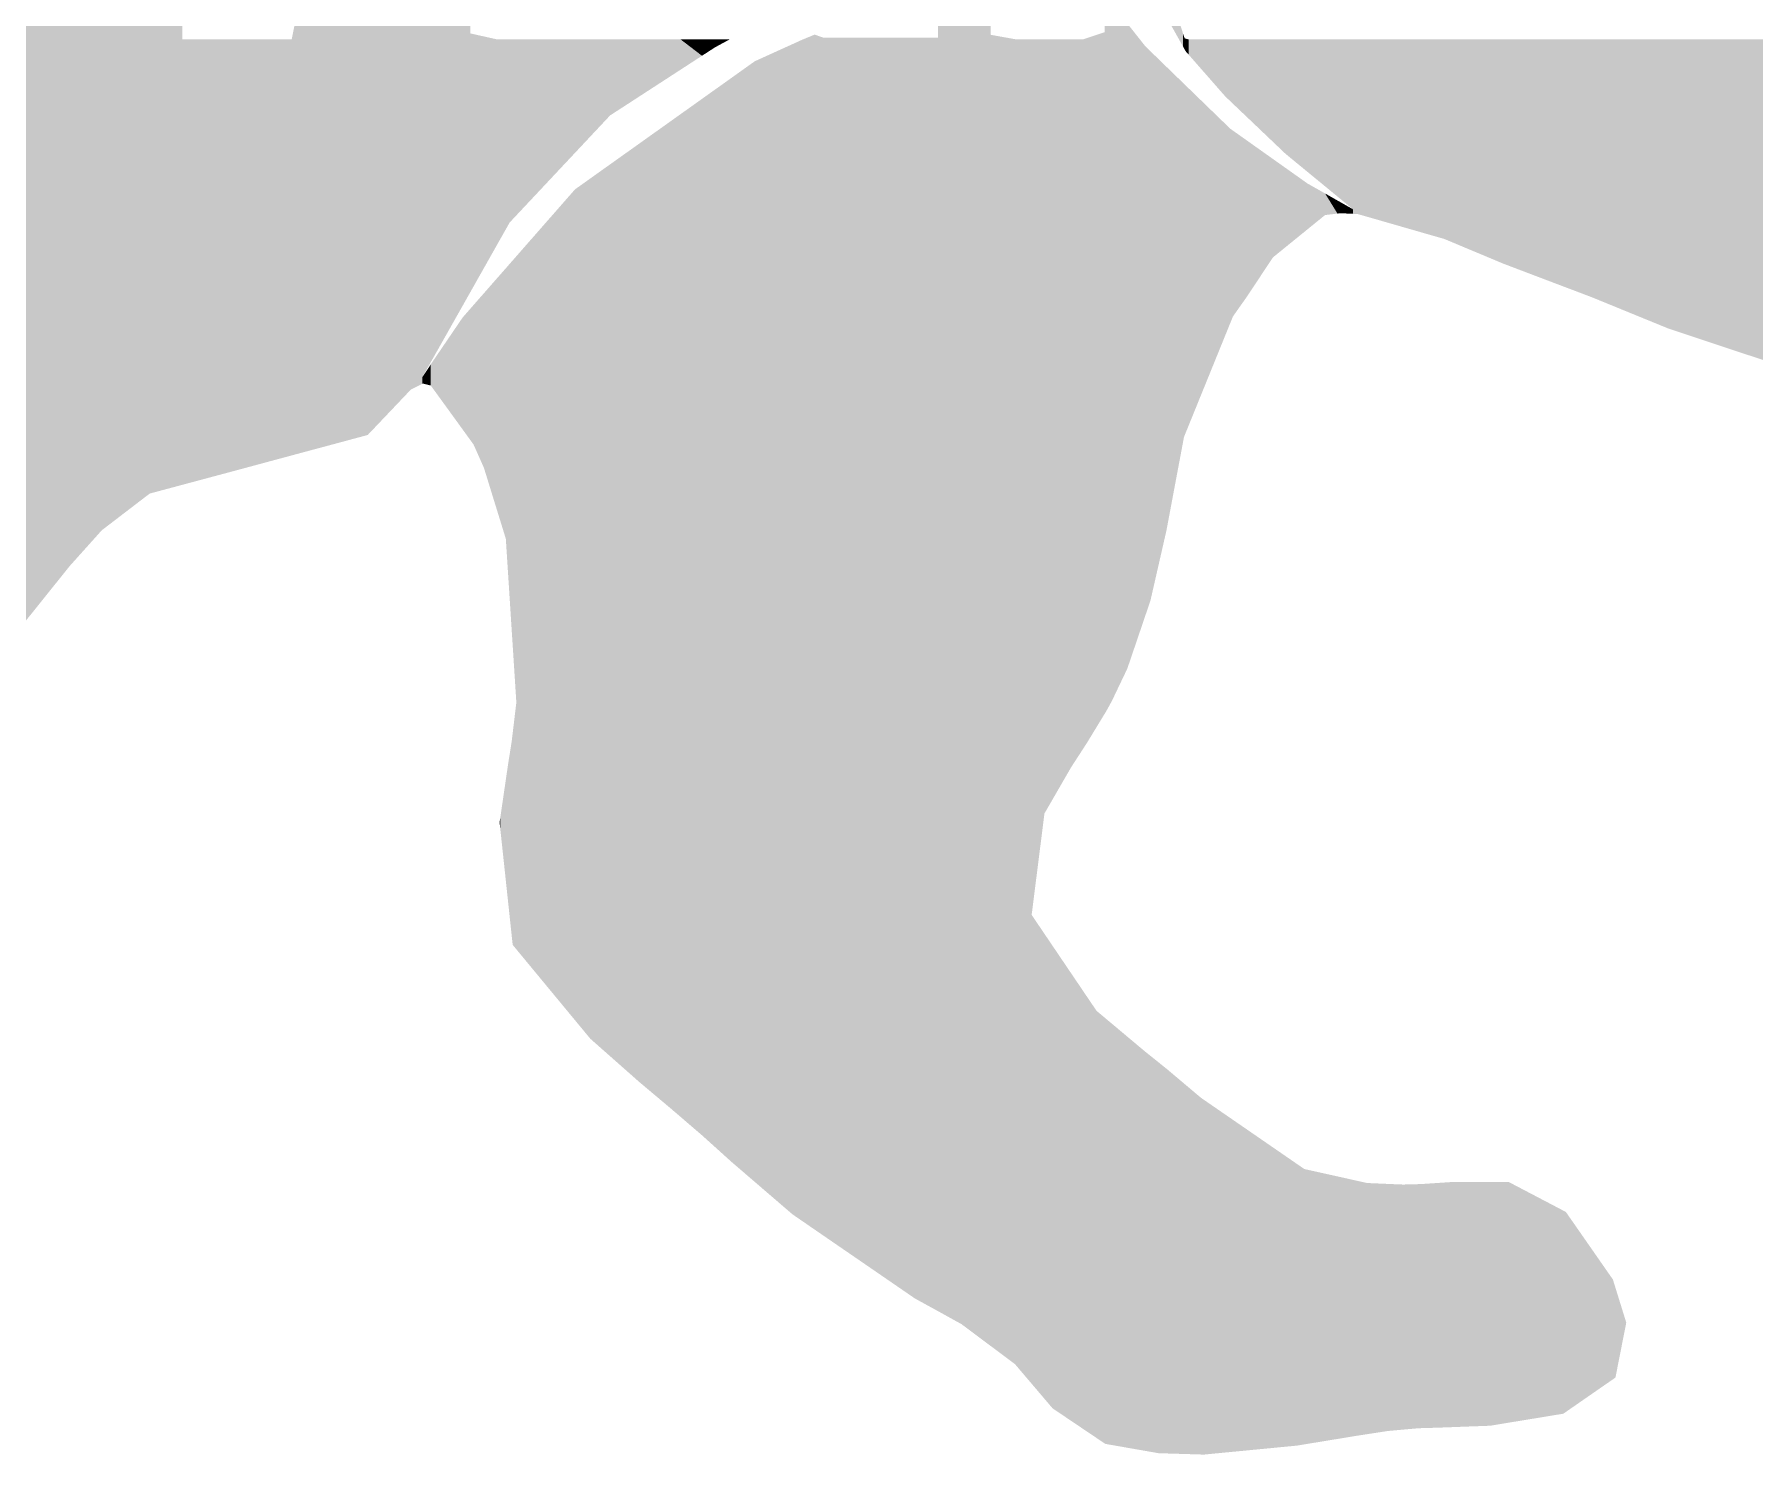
# Model space of a CAD drawing. Extents: x 158 to 430, y 344 to 468.
# Drawn here: x 226 to 293.8, y 346.1 to 402.1 of the extents above; entities that cross this region are included whole.
import ezdxf

# ---------------------------------------------------------------- set-up
doc = ezdxf.new("R2010")
doc.units = 0
doc.layers.add('LAYER_1', color=7, linetype='CONTINUOUS')

# ---------------------------------------------------------------- blocks, each defined once
blk = doc.blocks.new('*U2')
at = {"layer": 'LAYER_1', "color": 7}
for points in [[(231.84, 384.333), (230.552, 442.135), (231.84, 442.493)], [(228.66, 382.539), (227.393, 441.257), (228.66, 441.609)], [(230.552, 383.988), (228.66, 441.609), (230.552, 442.135)], [(228.66, 382.539), (228.66, 441.609), (230.552, 383.988)], [(230.552, 383.988), (230.552, 442.135), (231.84, 384.333)], [(227.393, 381.126), (224.21, 440.373), (227.393, 441.257)], [(227.393, 381.126), (227.393, 441.257), (228.66, 382.539)], [(224.21, 377.158), (224.21, 440.373), (227.393, 381.126)], [(243.19, 391.925), (243.071, 411.951), (243.19, 412.379)], [(236.337, 385.542), (236.32, 406.33), (236.337, 412.305)], [(236.337, 385.542), (236.337, 412.305), (237.182, 385.769)], [(237.182, 385.769), (236.337, 412.305), (237.182, 409.111)], [(242.992, 391.574), (242.888, 411.277), (242.992, 411.663)], [(243.071, 391.716), (242.992, 411.663), (243.071, 411.951)], [(242.992, 391.574), (242.992, 411.663), (243.071, 391.716)], [(243.071, 391.716), (243.071, 411.951), (243.19, 391.925)], [(242.888, 391.39), (242.566, 410.08), (242.888, 411.277)], [(242.888, 391.39), (242.888, 411.277), (242.992, 391.574)], [(242.566, 390.82), (241.868, 408.252), (242.566, 410.08)], [(242.566, 390.82), (242.566, 410.08), (242.888, 391.39)], [(237.182, 385.769), (237.182, 409.111), (237.448, 385.84)], [(237.448, 385.84), (237.182, 409.111), (237.448, 408.108)], [(237.448, 385.84), (237.448, 408.108), (237.582, 385.876)], [(237.582, 385.876), (237.448, 408.108), (237.582, 407.602)], [(237.582, 385.876), (237.582, 407.602), (238.736, 386.187)], [(238.736, 386.187), (237.582, 407.602), (238.736, 407.57)], [(241.633, 389.169), (241.608, 407.57), (241.633, 407.637)], [(241.696, 389.28), (241.633, 407.637), (241.696, 407.802)], [(241.633, 389.169), (241.633, 407.637), (241.696, 389.28)], [(241.868, 389.584), (241.696, 407.802), (241.868, 408.252)], [(241.696, 389.28), (241.696, 407.802), (241.868, 389.584)], [(241.868, 389.584), (241.868, 408.252), (242.566, 390.82)], [(238.736, 386.187), (238.736, 407.57), (239.146, 386.297)], [(239.146, 386.297), (238.736, 407.57), (239.146, 407.57)], [(239.146, 386.297), (239.146, 407.57), (239.745, 386.927)], [(239.745, 386.927), (239.146, 407.57), (239.745, 407.57)], [(239.745, 386.927), (239.745, 407.57), (240.847, 388.087)], [(240.847, 388.087), (239.745, 407.57), (240.847, 407.57)], [(240.847, 388.087), (240.847, 407.57), (241.296, 388.312)], [(241.296, 388.312), (240.847, 407.57), (241.296, 407.57)], [(241.296, 388.571), (241.296, 407.57), (241.32, 388.614)], [(241.32, 388.614), (241.296, 407.57), (241.32, 407.57)], [(241.32, 388.614), (241.32, 407.57), (241.608, 389.123)], [(241.608, 389.123), (241.32, 407.57), (241.608, 407.57)], [(241.608, 389.123), (241.608, 407.57), (241.633, 389.169)], [(236.32, 385.537), (236.32, 406.33), (236.337, 385.542)], [(263.598, 350.466), (262.584, 403.515), (263.598, 403.605)], [(263.598, 350.466), (263.598, 403.605), (263.71, 350.383)], [(263.71, 350.383), (263.598, 403.605), (263.71, 402.659)], [(268.295, 375.466), (268.27, 403.433), (268.295, 403.657)], [(268.295, 375.466), (268.295, 403.657), (268.484, 375.812)], [(268.484, 375.812), (268.295, 403.657), (268.484, 403.39)], [(270.651, 402.75), (270.651, 404.154), (271.031, 402.071)], [(271.031, 402.071), (270.651, 404.154), (271.031, 402.942)], [(261.82, 351.653), (261.63, 402.973), (261.82, 403.122)], [(261.63, 351.758), (261.63, 402.973), (261.82, 351.653)], [(262.287, 351.394), (261.82, 403.122), (262.287, 403.489)], [(261.82, 351.653), (261.82, 403.122), (262.287, 351.394)], [(262.555, 351.246), (262.287, 403.489), (262.555, 403.513)], [(262.287, 351.394), (262.287, 403.489), (262.555, 351.246)], [(262.584, 351.224), (262.555, 403.513), (262.584, 403.515)], [(262.555, 351.246), (262.555, 403.513), (262.584, 351.224)], [(262.584, 351.224), (262.584, 403.515), (263.598, 350.466)], [(268.214, 375.328), (268.201, 402.815), (268.214, 402.93)], [(268.224, 375.346), (268.214, 402.93), (268.224, 403.026)], [(268.214, 375.328), (268.214, 402.93), (268.224, 375.346)], [(268.24, 375.371), (268.224, 403.026), (268.24, 403.164)], [(268.224, 375.346), (268.224, 403.026), (268.24, 375.371)], [(268.27, 375.421), (268.24, 403.164), (268.27, 403.433)], [(268.24, 375.371), (268.24, 403.164), (268.27, 375.421)], [(268.27, 375.421), (268.27, 403.433), (268.295, 375.466)], [(268.484, 375.812), (268.484, 403.39), (268.588, 376.028)], [(268.588, 376.028), (268.484, 403.39), (268.588, 403.244)], [(268.588, 376.028), (268.588, 403.244), (269.014, 376.92)], [(269.014, 376.92), (268.588, 403.244), (269.014, 402.643)], [(271.031, 402.071), (271.031, 402.942), (271.082, 401.981)], [(271.082, 401.981), (271.031, 402.942), (271.082, 402.781)], [(236.3, 385.532), (236.147, 401.89), (236.3, 402.638)], [(236.32, 385.537), (236.3, 402.638), (236.32, 402.733)], [(236.3, 385.532), (236.3, 402.638), (236.32, 385.537)], [(268.2, 375.306), (267.881, 402.071), (268.2, 402.178)], [(268.201, 375.307), (268.2, 402.809), (268.201, 402.815)], [(268.2, 375.306), (268.2, 402.809), (268.201, 375.307)], [(268.201, 375.307), (268.201, 402.815), (268.214, 375.328)], [(269.014, 376.92), (269.014, 402.643), (269.095, 377.091)], [(269.095, 377.091), (269.014, 402.643), (269.095, 402.528)], [(269.095, 377.091), (269.095, 402.528), (269.175, 377.327)], [(269.175, 377.327), (269.095, 402.528), (269.175, 402.415)], [(269.175, 377.327), (269.175, 402.415), (269.806, 379.181)], [(269.806, 379.181), (269.175, 402.415), (269.806, 401.618)], [(271.082, 401.981), (271.082, 402.781), (271.083, 401.979)], [(271.083, 401.979), (271.082, 402.781), (271.083, 402.778)], [(271.083, 401.979), (271.083, 402.778), (271.295, 401.6)], [(271.295, 401.6), (271.083, 402.778), (271.295, 402.109)], [(231.84, 384.333), (231.84, 401.892), (231.862, 384.339)], [(231.862, 384.339), (231.84, 401.892), (231.862, 401.892)], [(231.862, 384.339), (231.862, 401.892), (232.189, 384.427)], [(232.189, 384.427), (231.862, 401.892), (232.189, 401.891)], [(232.189, 384.427), (232.189, 401.891), (232.225, 384.436)], [(232.225, 384.436), (232.189, 401.891), (232.225, 401.891)], [(232.225, 384.436), (232.225, 401.891), (232.593, 384.535)], [(232.593, 384.535), (232.225, 401.891), (232.593, 401.89)], [(232.593, 384.535), (232.593, 401.89), (233.635, 384.814)], [(233.635, 384.814), (232.593, 401.89), (233.635, 401.89)], [(233.635, 384.814), (233.635, 401.89), (235.113, 385.212)], [(235.113, 385.212), (233.635, 401.89), (235.113, 401.89)], [(235.113, 385.212), (235.113, 401.89), (235.248, 385.249)], [(235.248, 385.249), (235.113, 401.89), (235.248, 401.89)], [(235.248, 385.249), (235.248, 401.89), (236.147, 385.49)], [(236.147, 385.49), (235.248, 401.89), (236.147, 401.89)], [(236.147, 385.49), (236.147, 401.89), (236.3, 385.532)], [(243.19, 391.925), (243.19, 402.128), (243.316, 392.148)], [(243.316, 392.148), (243.19, 402.128), (243.316, 402.1)], [(243.316, 392.148), (243.316, 402.1), (243.376, 392.254)], [(243.376, 392.254), (243.316, 402.1), (243.376, 402.086)], [(243.376, 392.254), (243.376, 402.086), (243.395, 392.289)], [(243.395, 392.289), (243.376, 402.086), (243.395, 402.082)], [(243.395, 392.289), (243.395, 402.082), (243.532, 392.532)], [(243.532, 392.532), (243.395, 402.082), (243.532, 402.051)], [(243.532, 392.532), (243.532, 402.051), (243.728, 392.878)], [(243.728, 392.878), (243.532, 402.051), (243.728, 402.008)], [(243.728, 392.878), (243.728, 402.008), (244.253, 393.808)], [(244.253, 393.808), (243.728, 402.008), (244.253, 401.89)], [(244.253, 393.808), (244.253, 401.89), (244.345, 393.971)], [(244.345, 393.971), (244.253, 401.89), (244.345, 401.89)], [(244.345, 393.971), (244.345, 401.89), (244.368, 394.011)], [(244.368, 394.011), (244.345, 401.89), (244.368, 401.89)], [(244.368, 394.011), (244.368, 401.89), (244.591, 394.406)], [(244.591, 394.406), (244.368, 401.89), (244.591, 401.89)], [(244.591, 394.406), (244.591, 401.89), (244.684, 394.57)], [(244.684, 394.57), (244.591, 401.89), (244.684, 401.89)], [(244.684, 394.57), (244.684, 401.89), (244.741, 394.672)], [(244.741, 394.672), (244.684, 401.89), (244.741, 401.89)], [(244.741, 394.672), (244.741, 401.89), (244.82, 394.756)], [(244.82, 394.756), (244.741, 401.89), (244.82, 401.89)], [(244.82, 394.756), (244.82, 401.89), (244.862, 394.8)], [(244.862, 394.8), (244.82, 401.89), (244.862, 401.89)], [(244.862, 394.8), (244.862, 401.89), (244.93, 394.873)], [(244.93, 394.873), (244.862, 401.89), (244.93, 401.89)], [(244.93, 394.873), (244.93, 401.89), (245.006, 394.954)], [(245.006, 394.954), (244.93, 401.89), (245.006, 401.89)], [(245.006, 394.954), (245.006, 401.89), (247.04, 397.122)], [(247.04, 397.122), (245.006, 401.89), (247.04, 401.89)], [(247.04, 397.122), (247.04, 401.89), (247.318, 397.418)], [(247.318, 397.418), (247.04, 401.89), (247.318, 401.89)], [(247.318, 397.418), (247.318, 401.89), (247.68, 397.804)], [(247.68, 397.804), (247.318, 401.89), (247.68, 401.89)], [(247.68, 397.804), (247.68, 401.89), (247.773, 397.903)], [(247.773, 397.903), (247.68, 401.89), (247.773, 401.89)], [(247.773, 397.903), (247.773, 401.89), (247.92, 398.06)], [(247.92, 398.06), (247.773, 401.89), (247.92, 401.89)], [(247.92, 398.06), (247.92, 401.89), (247.939, 398.081)], [(247.939, 398.081), (247.92, 401.89), (247.939, 401.89)], [(247.939, 398.081), (247.939, 401.89), (248.703, 398.895)], [(248.703, 398.895), (247.939, 401.89), (248.703, 401.89)], [(248.703, 398.895), (248.703, 401.89), (249.441, 399.373)], [(249.441, 399.373), (248.703, 401.89), (249.441, 401.89)], [(249.441, 399.373), (249.441, 401.89), (249.82, 399.619)], [(249.82, 399.619), (249.441, 401.89), (249.82, 401.89)], [(249.82, 399.619), (249.82, 401.89), (249.851, 399.639)], [(249.851, 399.639), (249.82, 401.89), (249.851, 401.89)], [(249.851, 399.639), (249.851, 401.89), (250.03, 399.756)], [(250.03, 399.756), (249.851, 401.89), (250.03, 401.89)], [(250.03, 399.756), (250.03, 401.89), (250.903, 400.322)], [(250.903, 400.322), (250.03, 401.89), (250.903, 401.89)], [(250.903, 400.322), (250.903, 401.89), (251.111, 400.457)], [(251.111, 400.457), (250.903, 401.89), (251.111, 401.89)], [(251.111, 400.457), (251.111, 401.89), (251.223, 400.53)], [(251.223, 400.53), (251.111, 401.89), (251.223, 401.89)], [(251.223, 400.53), (251.223, 401.89), (251.239, 400.54)], [(251.239, 400.54), (251.223, 401.89), (251.239, 401.89)], [(251.239, 400.54), (251.239, 401.89), (251.383, 400.634)], [(251.383, 400.634), (251.239, 401.89), (251.383, 401.89)], [(251.383, 400.634), (251.383, 401.89), (251.484, 400.699)], [(251.484, 400.699), (251.383, 401.89), (251.484, 401.89)], [(251.484, 400.699), (251.484, 401.89), (252.326, 401.246)], [(252.326, 401.246), (251.484, 401.89), (252.326, 401.89)], [(252.326, 401.246), (252.326, 401.89), (252.503, 401.361)], [(252.503, 401.361), (252.326, 401.89), (252.503, 401.89)], [(252.503, 401.361), (252.503, 401.89), (252.601, 401.424)], [(252.601, 401.424), (252.503, 401.89), (252.601, 401.89)], [(252.601, 401.424), (252.601, 401.89), (252.838, 401.578)], [(252.838, 401.578), (252.601, 401.89), (252.838, 401.89)], [(252.838, 401.578), (252.838, 401.89), (253.413, 401.89)], [(255.89, 355.577), (254.614, 401.124), (255.89, 401.703)], [(256.303, 355.292), (255.89, 401.703), (256.303, 401.891)], [(255.89, 355.577), (255.89, 401.703), (256.303, 355.292)], [(256.34, 355.267), (256.303, 401.891), (256.34, 401.905)], [(256.303, 355.292), (256.303, 401.891), (256.34, 355.267)], [(256.43, 355.206), (256.34, 401.905), (256.43, 401.942)], [(256.34, 355.267), (256.34, 401.905), (256.43, 355.206)], [(256.453, 355.189), (256.43, 401.942), (256.453, 401.951)], [(256.43, 355.206), (256.43, 401.942), (256.453, 355.189)], [(256.766, 354.974), (256.453, 401.951), (256.766, 402.08)], [(256.453, 355.189), (256.453, 401.951), (256.766, 354.974)], [(256.766, 354.974), (256.766, 402.08), (257.11, 354.738)], [(257.11, 354.738), (256.766, 402.08), (257.11, 401.96)], [(257.11, 354.738), (257.11, 401.96), (257.732, 354.31)], [(257.732, 354.31), (257.11, 401.96), (257.732, 401.959)], [(257.732, 354.31), (257.732, 401.959), (258.158, 354.018)], [(258.158, 354.018), (257.732, 401.959), (258.158, 401.959)], [(258.158, 354.018), (258.158, 401.959), (260.48, 352.422)], [(260.48, 352.422), (258.158, 401.959), (260.48, 401.957)], [(260.48, 352.422), (260.48, 401.957), (260.714, 352.261)], [(260.714, 352.261), (260.48, 401.957), (260.714, 401.957)], [(260.714, 352.261), (260.714, 401.957), (260.844, 352.19)], [(260.844, 352.19), (260.714, 401.957), (260.844, 401.956)], [(260.844, 352.19), (260.844, 401.956), (261.173, 352.008)], [(261.173, 352.008), (260.844, 401.956), (261.173, 401.956)], [(261.173, 352.008), (261.173, 401.956), (261.399, 351.886)], [(261.399, 351.886), (261.173, 401.956), (261.399, 401.956)], [(261.399, 351.886), (261.399, 401.956), (261.514, 351.822)], [(261.514, 351.822), (261.399, 401.956), (261.514, 401.956)], [(261.514, 351.822), (261.514, 401.956), (261.628, 351.759)], [(261.628, 351.759), (261.514, 401.956), (261.628, 401.956)], [(261.628, 351.759), (261.628, 401.956), (261.63, 351.758)], [(261.63, 351.758), (261.628, 401.956), (261.63, 401.956)], [(263.71, 350.383), (263.71, 402.072), (263.927, 350.221)], [(263.927, 350.221), (263.71, 402.072), (263.927, 402.033)], [(263.927, 350.221), (263.927, 402.033), (263.983, 350.179)], [(263.983, 350.179), (263.927, 402.033), (263.983, 402.023)], [(263.983, 350.179), (263.983, 402.023), (264.299, 349.943)], [(264.299, 349.943), (263.983, 402.023), (264.299, 401.966)], [(264.299, 349.943), (264.299, 401.966), (264.665, 349.669)], [(264.665, 349.669), (264.299, 401.966), (264.665, 401.9)], [(264.665, 349.669), (264.665, 401.9), (264.683, 349.648)], [(264.683, 349.648), (264.665, 401.9), (264.683, 401.897)], [(264.683, 349.648), (264.683, 401.897), (264.721, 349.604)], [(264.721, 349.604), (264.683, 401.897), (264.721, 401.89)], [(264.721, 349.604), (264.721, 401.89), (264.857, 349.443)], [(264.857, 349.443), (264.721, 401.89), (264.857, 401.89)], [(264.857, 349.443), (264.857, 401.89), (265.322, 348.897)], [(265.322, 348.897), (264.857, 401.89), (265.322, 401.89)], [(265.322, 367.379), (265.322, 401.89), (265.827, 371.377)], [(265.827, 371.377), (265.322, 401.89), (265.827, 401.89)], [(265.827, 371.377), (265.827, 401.89), (266.146, 371.929)], [(266.146, 371.929), (265.827, 401.89), (266.146, 401.89)], [(266.146, 371.929), (266.146, 401.89), (266.876, 373.194)], [(266.876, 373.194), (266.146, 401.89), (266.876, 401.89)], [(266.876, 373.194), (266.876, 401.89), (267.338, 373.906)], [(267.338, 373.906), (266.876, 401.89), (267.338, 401.89)], [(267.496, 374.15), (267.338, 401.89), (267.496, 401.943)], [(267.338, 373.906), (267.338, 401.89), (267.496, 374.15)], [(267.881, 374.781), (267.496, 401.943), (267.881, 402.071)], [(267.496, 374.15), (267.496, 401.943), (267.881, 374.781)], [(267.881, 374.781), (267.881, 402.071), (268.2, 375.306)], [(269.806, 379.181), (269.806, 401.618), (269.807, 379.185)], [(269.807, 379.185), (269.806, 401.618), (269.807, 401.616)], [(269.807, 379.185), (269.807, 401.616), (270.005, 379.769)], [(270.005, 379.769), (269.807, 401.616), (270.005, 401.424)], [(271.295, 401.6), (271.295, 402.109), (271.328, 401.54)], [(271.328, 401.54), (271.295, 402.109), (271.328, 402.011)], [(271.328, 401.54), (271.328, 402.011), (271.355, 401.492)], [(271.355, 401.492), (271.328, 402.011), (271.355, 401.933)], [(271.355, 401.492), (271.355, 401.933), (271.392, 401.426)], [(271.392, 401.426), (271.355, 401.933), (271.392, 401.923)], [(271.392, 401.426), (271.392, 401.923), (271.447, 401.363)], [(271.447, 401.363), (271.392, 401.923), (271.447, 401.907)], [(271.447, 401.363), (271.447, 401.907), (271.507, 401.295)], [(271.507, 401.295), (271.447, 401.907), (271.507, 401.89)], [(271.507, 401.295), (271.507, 401.89), (271.512, 401.289)], [(271.512, 401.289), (271.507, 401.89), (271.512, 401.89)], [(271.512, 401.289), (271.512, 401.89), (271.996, 400.737)], [(271.996, 400.737), (271.512, 401.89), (271.996, 401.89)], [(271.996, 400.737), (271.996, 401.89), (272.111, 400.606)], [(272.111, 400.606), (271.996, 401.89), (272.111, 401.89)], [(272.111, 400.606), (272.111, 401.89), (272.118, 400.599)], [(272.118, 400.599), (272.111, 401.89), (272.118, 401.89)], [(272.118, 400.599), (272.118, 401.89), (272.351, 400.332)], [(272.351, 400.332), (272.118, 401.89), (272.351, 401.89)], [(272.351, 400.332), (272.351, 401.89), (272.424, 400.249)], [(272.424, 400.249), (272.351, 401.89), (272.424, 401.89)], [(272.424, 400.249), (272.424, 401.89), (272.911, 399.694)], [(272.911, 399.694), (272.424, 401.89), (272.911, 401.89)], [(272.911, 399.694), (272.911, 401.89), (272.953, 399.646)], [(272.953, 399.646), (272.911, 401.89), (272.953, 401.89)], [(272.953, 399.646), (272.953, 401.89), (273.149, 399.459)], [(273.149, 399.459), (272.953, 401.89), (273.149, 401.89)], [(273.149, 399.459), (273.149, 401.89), (273.257, 399.356)], [(273.257, 399.356), (273.149, 401.89), (273.257, 401.89)], [(273.257, 399.356), (273.257, 401.89), (273.663, 398.969)], [(273.663, 398.969), (273.257, 401.89), (273.663, 401.89)], [(273.663, 398.969), (273.663, 401.89), (273.672, 398.962)], [(273.672, 398.962), (273.663, 401.89), (273.672, 401.89)], [(273.672, 398.962), (273.672, 401.89), (273.835, 398.806)], [(273.835, 398.806), (273.672, 401.89), (273.835, 401.89)], [(273.835, 398.806), (273.835, 401.89), (274.834, 397.854)], [(274.834, 397.854), (273.835, 401.89), (274.834, 401.89)], [(274.834, 397.854), (274.834, 401.89), (275.04, 397.658)], [(275.04, 397.658), (274.834, 401.89), (275.04, 401.89)], [(275.04, 397.658), (275.04, 401.89), (275.149, 397.554)], [(275.149, 397.554), (275.04, 401.89), (275.149, 401.89)], [(275.149, 397.554), (275.149, 401.89), (275.202, 397.504)], [(275.202, 397.504), (275.149, 401.89), (275.202, 401.89)], [(275.202, 397.504), (275.202, 401.89), (275.329, 397.383)], [(275.329, 397.383), (275.202, 401.89), (275.329, 401.89)], [(275.329, 397.383), (275.329, 401.89), (275.78, 397.012)], [(275.78, 397.012), (275.329, 401.89), (275.78, 401.89)], [(275.78, 397.012), (275.78, 401.89), (275.846, 396.957)], [(275.846, 396.957), (275.78, 401.89), (275.846, 401.89)], [(275.846, 396.957), (275.846, 401.89), (275.899, 396.914)], [(275.899, 396.914), (275.846, 401.89), (275.899, 401.89)], [(275.899, 396.914), (275.899, 401.89), (276.072, 396.772)], [(276.072, 396.772), (275.899, 401.89), (276.072, 401.89)], [(276.072, 396.772), (276.072, 401.89), (276.198, 396.668)], [(276.198, 396.668), (276.072, 401.89), (276.198, 401.89)], [(276.198, 396.668), (276.198, 401.89), (276.409, 396.495)], [(276.409, 396.495), (276.198, 401.89), (276.409, 401.89)], [(276.409, 396.495), (276.409, 401.89), (276.667, 396.283)], [(276.667, 396.283), (276.409, 401.89), (276.667, 401.89)], [(276.667, 396.283), (276.667, 401.89), (276.67, 396.281)], [(276.67, 396.281), (276.667, 401.89), (276.67, 401.89)], [(276.67, 396.281), (276.67, 401.89), (276.671, 396.28)], [(276.671, 396.28), (276.67, 401.89), (276.671, 401.89)], [(276.671, 396.28), (276.671, 401.89), (276.891, 396.099)], [(276.891, 396.099), (276.671, 401.89), (276.891, 401.89)], [(276.891, 396.099), (276.891, 401.89), (277.379, 395.698)], [(277.379, 395.698), (276.891, 401.89), (277.379, 401.89)], [(277.379, 395.698), (277.379, 401.89), (277.51, 395.59)], [(277.51, 395.59), (277.379, 401.89), (277.51, 401.89)], [(277.51, 395.59), (277.51, 401.89), (277.562, 395.548)], [(277.562, 395.548), (277.51, 401.89), (277.562, 401.89)], [(277.562, 395.548), (277.562, 401.89), (277.995, 395.192)], [(277.995, 395.192), (277.562, 401.89), (277.995, 401.89)], [(277.995, 395.015), (277.995, 401.89), (278.175, 395.005)], [(278.175, 395.005), (277.995, 401.89), (278.175, 401.89)], [(278.175, 395.005), (278.175, 401.89), (278.184, 395.005)], [(278.184, 395.005), (278.175, 401.89), (278.184, 401.89)], [(278.184, 395.005), (278.184, 401.89), (278.549, 394.9)], [(278.549, 394.9), (278.184, 401.89), (278.549, 401.89)], [(278.549, 394.9), (278.549, 401.89), (279.369, 394.664)], [(279.369, 394.664), (278.549, 401.89), (279.369, 401.89)], [(279.369, 394.664), (279.369, 401.89), (279.548, 394.612)], [(279.548, 394.612), (279.369, 401.89), (279.548, 401.89)], [(279.548, 394.612), (279.548, 401.89), (279.935, 394.501)], [(279.935, 394.501), (279.548, 401.89), (279.935, 401.89)], [(279.935, 394.501), (279.935, 401.89), (280.079, 394.459)], [(280.079, 394.459), (279.935, 401.89), (280.079, 401.89)], [(280.079, 394.459), (280.079, 401.89), (280.222, 394.418)], [(280.222, 394.418), (280.079, 401.89), (280.222, 401.89)], [(280.222, 394.418), (280.222, 401.89), (280.574, 394.317)], [(280.574, 394.317), (280.222, 401.89), (280.574, 401.89)], [(280.574, 394.317), (280.574, 401.89), (280.695, 394.282)], [(280.695, 394.282), (280.574, 401.89), (280.695, 401.89)], [(280.695, 394.282), (280.695, 401.89), (281.16, 394.148)], [(281.16, 394.148), (280.695, 401.89), (281.16, 401.89)], [(281.16, 394.148), (281.16, 401.89), (281.194, 394.139)], [(281.194, 394.139), (281.16, 401.89), (281.194, 401.89)], [(281.194, 394.139), (281.194, 401.89), (281.295, 394.109)], [(281.295, 394.109), (281.194, 401.89), (281.295, 401.89)], [(281.295, 394.109), (281.295, 401.89), (281.537, 394.04)], [(281.537, 394.04), (281.295, 401.89), (281.537, 401.89)], [(281.537, 394.04), (281.537, 401.89), (281.595, 394.023)], [(281.595, 394.023), (281.537, 401.89), (281.595, 401.89)], [(281.595, 394.023), (281.595, 401.89), (281.967, 393.868)], [(281.967, 393.868), (281.595, 401.89), (281.967, 401.89)], [(281.967, 393.868), (281.967, 401.89), (282.108, 393.808)], [(282.108, 393.808), (281.967, 401.89), (282.108, 401.89)], [(282.108, 393.808), (282.108, 401.89), (282.257, 393.746)], [(282.257, 393.746), (282.108, 401.89), (282.257, 401.89)], [(282.257, 393.746), (282.257, 401.89), (282.306, 393.725)], [(282.306, 393.725), (282.257, 401.89), (282.306, 401.89)], [(282.306, 393.725), (282.306, 401.89), (282.78, 393.527)], [(282.78, 393.527), (282.306, 401.89), (282.78, 401.89)], [(282.78, 393.527), (282.78, 401.89), (282.802, 393.518)], [(282.802, 393.518), (282.78, 401.89), (282.802, 401.89)], [(282.802, 393.518), (282.802, 401.89), (282.821, 393.51)], [(282.821, 393.51), (282.802, 401.89), (282.821, 401.89)], [(282.821, 393.51), (282.821, 401.89), (283.397, 393.269)], [(283.397, 393.269), (282.821, 401.89), (283.397, 401.89)], [(283.397, 393.269), (283.397, 401.89), (283.621, 393.175)], [(283.621, 393.175), (283.397, 401.89), (283.621, 401.89)], [(283.621, 393.175), (283.621, 401.89), (283.905, 393.056)], [(283.905, 393.056), (283.621, 401.89), (283.905, 401.89)], [(283.905, 393.056), (283.905, 401.89), (284.142, 392.966)], [(284.142, 392.966), (283.905, 401.89), (284.142, 401.89)], [(284.142, 392.966), (284.142, 401.89), (285.041, 392.624)], [(285.041, 392.624), (284.142, 401.89), (285.041, 401.89)], [(285.041, 392.624), (285.041, 401.89), (285.353, 392.506)], [(285.353, 392.506), (285.041, 401.89), (285.353, 401.89)], [(285.353, 392.506), (285.353, 401.89), (285.563, 392.426)], [(285.563, 392.426), (285.353, 401.89), (285.563, 401.89)], [(285.563, 392.426), (285.563, 401.89), (285.606, 392.41)], [(285.606, 392.41), (285.563, 401.89), (285.606, 401.89)], [(285.606, 392.41), (285.606, 401.89), (286.283, 392.153)], [(286.283, 392.153), (285.606, 401.89), (286.283, 401.89)], [(286.283, 392.153), (286.283, 401.89), (286.316, 392.141)], [(286.316, 392.141), (286.283, 401.89), (286.316, 401.89)], [(286.316, 392.141), (286.316, 401.89), (286.383, 392.115)], [(286.383, 392.115), (286.316, 401.89), (286.383, 401.89)], [(286.383, 392.115), (286.383, 401.89), (286.63, 392.022)], [(286.63, 392.022), (286.383, 401.89), (286.63, 401.89)], [(286.63, 392.022), (286.63, 401.89), (286.634, 392.021)], [(286.634, 392.021), (286.63, 401.89), (286.634, 401.89)], [(286.634, 392.021), (286.634, 401.89), (286.758, 391.974)], [(286.758, 391.974), (286.634, 401.89), (286.758, 401.89)], [(286.758, 391.974), (286.758, 401.89), (286.84, 391.942)], [(286.84, 391.942), (286.758, 401.89), (286.84, 401.89)], [(286.84, 391.942), (286.84, 401.89), (287.42, 391.722)], [(287.42, 391.722), (286.84, 401.89), (287.42, 401.89)], [(287.42, 391.722), (287.42, 401.89), (287.454, 391.709)], [(287.454, 391.709), (287.42, 401.89), (287.454, 401.89)], [(287.454, 391.709), (287.454, 401.89), (287.724, 391.598)], [(287.724, 391.598), (287.454, 401.89), (287.724, 401.89)], [(287.724, 391.598), (287.724, 401.89), (288.237, 391.388)], [(288.237, 391.388), (287.724, 401.89), (288.237, 401.89)], [(288.237, 391.388), (288.237, 401.89), (288.27, 391.375)], [(288.27, 391.375), (288.237, 401.89), (288.27, 401.89)], [(288.27, 391.375), (288.27, 401.89), (288.338, 391.347)], [(288.338, 391.347), (288.27, 401.89), (288.338, 401.89)], [(288.338, 391.347), (288.338, 401.89), (288.765, 391.172)], [(288.765, 391.172), (288.338, 401.89), (288.765, 401.89)], [(288.765, 391.172), (288.765, 401.89), (290.426, 390.493)], [(290.426, 390.493), (288.765, 401.89), (290.426, 401.89)], [(290.426, 390.493), (290.426, 401.89), (290.457, 390.482)], [(290.457, 390.482), (290.426, 401.89), (290.457, 401.89)], [(290.457, 390.482), (290.457, 401.89), (290.757, 390.383)], [(290.757, 390.383), (290.457, 401.89), (290.757, 401.89)], [(290.757, 390.383), (290.757, 401.89), (291.82, 390.03)], [(291.82, 390.03), (290.757, 401.89), (291.82, 401.89)], [(291.82, 390.03), (291.82, 401.89), (292.112, 389.933)], [(292.112, 389.933), (291.82, 401.89), (292.112, 401.89)], [(292.112, 389.933), (292.112, 401.89), (292.409, 389.834)], [(292.409, 389.834), (292.112, 401.89), (292.409, 401.89)], [(292.409, 389.834), (292.409, 401.89), (292.951, 389.654)], [(292.951, 389.654), (292.409, 401.89), (292.951, 401.89)], [(292.951, 389.654), (292.951, 401.89), (293.477, 389.479)], [(293.477, 389.479), (292.951, 401.89), (293.477, 401.89)], [(293.477, 389.479), (293.477, 401.89), (294.171, 389.249)], [(294.171, 389.249), (293.477, 401.89), (294.171, 401.89)], [(254.29, 356.953), (253.496, 400.381), (254.29, 400.947)], [(254.409, 356.851), (254.29, 400.947), (254.409, 401.031)], [(254.29, 356.953), (254.29, 400.947), (254.409, 356.851)], [(254.614, 356.674), (254.409, 401.031), (254.614, 401.124)], [(254.409, 356.851), (254.409, 401.031), (254.614, 356.674)], [(254.614, 356.674), (254.614, 401.124), (255.89, 355.577)], [(270.005, 379.769), (270.005, 401.424), (270.046, 379.946)], [(270.046, 379.946), (270.005, 401.424), (270.046, 401.385)], [(270.046, 379.946), (270.046, 401.385), (270.328, 381.182)], [(270.328, 381.182), (270.046, 401.385), (270.328, 401.111)], [(270.328, 381.182), (270.328, 401.111), (270.637, 382.535)], [(270.637, 382.535), (270.328, 401.111), (270.637, 400.811)], [(270.637, 382.535), (270.637, 400.811), (270.651, 382.612)], [(270.651, 382.612), (270.637, 400.811), (270.651, 400.797)], [(253.413, 357.71), (252.838, 399.912), (253.413, 400.321)], [(253.496, 357.635), (253.413, 400.321), (253.496, 400.381)], [(253.413, 357.71), (253.413, 400.321), (253.496, 357.635)], [(253.496, 357.635), (253.496, 400.381), (254.29, 356.953)], [(270.651, 382.612), (270.651, 400.797), (271.031, 384.639)], [(271.031, 384.639), (270.651, 400.797), (271.031, 400.428)], [(271.031, 384.639), (271.031, 400.428), (271.082, 384.908)], [(271.082, 384.908), (271.031, 400.428), (271.082, 400.379)], [(271.082, 384.908), (271.082, 400.379), (271.083, 384.913)], [(271.083, 384.913), (271.082, 400.379), (271.083, 400.378)], [(271.083, 384.913), (271.083, 400.378), (271.295, 386.041)], [(271.295, 386.041), (271.083, 400.378), (271.295, 400.173)], [(271.295, 386.041), (271.295, 400.173), (271.328, 386.22)], [(271.328, 386.22), (271.295, 400.173), (271.328, 400.14)], [(271.328, 386.22), (271.328, 400.14), (271.355, 386.286)], [(271.355, 386.286), (271.328, 400.14), (271.355, 400.114)], [(252.326, 358.69), (251.484, 398.947), (252.326, 399.547)], [(252.503, 358.53), (252.326, 399.547), (252.503, 399.674)], [(252.326, 358.69), (252.326, 399.547), (252.503, 358.53)], [(252.601, 358.442), (252.503, 399.674), (252.601, 399.743)], [(252.503, 358.53), (252.503, 399.674), (252.601, 358.442)], [(252.838, 358.229), (252.601, 399.743), (252.838, 399.912)], [(252.601, 358.442), (252.601, 399.743), (252.838, 358.229)], [(252.838, 358.229), (252.838, 399.912), (253.413, 357.71)], [(271.355, 386.286), (271.355, 400.114), (271.392, 386.377)], [(271.392, 386.377), (271.355, 400.114), (271.392, 400.078)], [(271.392, 386.377), (271.392, 400.078), (271.447, 386.511)], [(271.447, 386.511), (271.392, 400.078), (271.447, 400.026)], [(271.447, 386.511), (271.447, 400.026), (271.507, 386.659)], [(271.507, 386.659), (271.447, 400.026), (271.507, 399.967)], [(271.507, 386.659), (271.507, 399.967), (271.512, 386.671)], [(271.512, 386.671), (271.507, 399.967), (271.512, 399.962)], [(271.512, 386.671), (271.512, 399.962), (271.996, 387.863)], [(271.996, 387.863), (271.512, 399.962), (271.996, 399.492)], [(271.996, 387.863), (271.996, 399.492), (272.111, 388.145)], [(272.111, 388.145), (271.996, 399.492), (272.111, 399.381)], [(251.383, 359.5), (251.239, 398.773), (251.383, 398.875)], [(251.484, 359.413), (251.383, 398.875), (251.484, 398.947)], [(251.383, 359.5), (251.383, 398.875), (251.484, 359.413)], [(251.484, 359.413), (251.484, 398.947), (252.326, 358.69)], [(272.111, 388.145), (272.111, 399.381), (272.118, 388.162)], [(272.118, 388.162), (272.111, 399.381), (272.118, 399.374)], [(272.118, 388.162), (272.118, 399.374), (272.351, 388.736)], [(272.351, 388.736), (272.118, 399.374), (272.351, 399.148)], [(272.351, 388.736), (272.351, 399.148), (272.424, 388.916)], [(272.424, 388.916), (272.351, 399.148), (272.424, 399.077)], [(272.424, 388.916), (272.424, 399.077), (272.911, 390.114)], [(272.911, 390.114), (272.424, 399.077), (272.911, 398.605)], [(250.903, 359.908), (250.03, 397.911), (250.903, 398.533)], [(251.111, 359.733), (250.903, 398.533), (251.111, 398.681)], [(250.903, 359.908), (250.903, 398.533), (251.111, 359.733)], [(251.223, 359.636), (251.111, 398.681), (251.223, 398.761)], [(251.111, 359.733), (251.111, 398.681), (251.223, 359.636)], [(251.239, 359.623), (251.223, 398.761), (251.239, 398.773)], [(251.223, 359.636), (251.223, 398.761), (251.239, 359.623)], [(251.239, 359.623), (251.239, 398.773), (251.383, 359.5)], [(272.911, 390.114), (272.911, 398.605), (272.953, 390.218)], [(272.953, 390.218), (272.911, 398.605), (272.953, 398.564)], [(272.953, 390.218), (272.953, 398.564), (273.149, 390.7)], [(273.149, 390.7), (272.953, 398.564), (273.149, 398.373)], [(273.149, 390.7), (273.149, 398.373), (273.257, 390.966)], [(273.257, 390.966), (273.149, 398.373), (273.257, 398.297)], [(273.257, 390.966), (273.257, 398.297), (273.663, 391.545)], [(273.663, 391.545), (273.257, 398.297), (273.663, 398.009)], [(249.441, 361.155), (248.703, 396.966), (249.441, 397.491)], [(249.82, 360.82), (249.441, 397.491), (249.82, 397.761)], [(249.441, 361.155), (249.441, 397.491), (249.82, 360.82)], [(249.851, 360.793), (249.82, 397.761), (249.851, 397.783)], [(249.82, 360.82), (249.82, 397.761), (249.851, 360.793)], [(250.03, 360.642), (249.851, 397.783), (250.03, 397.911)], [(249.851, 360.793), (249.851, 397.783), (250.03, 360.642)], [(250.03, 360.642), (250.03, 397.911), (250.903, 359.908)], [(273.663, 391.545), (273.663, 398.009), (273.672, 391.556)], [(273.672, 391.556), (273.663, 398.009), (273.672, 398.003)], [(273.672, 391.556), (273.672, 398.003), (273.835, 391.789)], [(273.835, 391.789), (273.672, 398.003), (273.835, 397.887)], [(273.835, 391.789), (273.835, 397.887), (274.834, 393.297)], [(274.834, 393.297), (273.835, 397.887), (274.834, 397.178)], [(248.703, 361.807), (247.939, 396.421), (248.703, 396.966)], [(248.703, 361.807), (248.703, 396.966), (249.441, 361.155)], [(274.834, 393.297), (274.834, 397.178), (275.04, 393.464)], [(275.04, 393.464), (274.834, 397.178), (275.04, 397.032)], [(275.04, 393.464), (275.04, 397.032), (275.149, 393.553)], [(275.149, 393.553), (275.04, 397.032), (275.149, 396.955)], [(275.149, 393.553), (275.149, 396.955), (275.202, 393.596)], [(275.202, 393.596), (275.149, 396.955), (275.202, 396.917)], [(275.202, 393.596), (275.202, 396.917), (275.329, 393.699)], [(275.329, 393.699), (275.202, 396.917), (275.329, 396.827)], [(275.329, 393.699), (275.329, 396.827), (275.78, 394.065)], [(275.78, 394.065), (275.329, 396.827), (275.78, 396.507)], [(247.68, 362.79), (247.318, 395.979), (247.68, 396.237)], [(247.773, 362.677), (247.68, 396.237), (247.773, 396.303)], [(247.68, 362.79), (247.68, 396.237), (247.773, 362.677)], [(247.92, 362.499), (247.773, 396.303), (247.92, 396.408)], [(247.773, 362.677), (247.773, 396.303), (247.92, 362.499)], [(247.939, 362.482), (247.92, 396.408), (247.939, 396.421)], [(247.92, 362.499), (247.92, 396.408), (247.939, 362.482)], [(247.939, 362.482), (247.939, 396.421), (248.703, 361.807)], [(275.78, 394.065), (275.78, 396.507), (275.846, 394.119)], [(275.846, 394.119), (275.78, 396.507), (275.846, 396.46)], [(275.846, 394.119), (275.846, 396.46), (275.899, 394.162)], [(275.899, 394.162), (275.846, 396.46), (275.899, 396.423)], [(275.899, 394.162), (275.899, 396.423), (276.072, 394.302)], [(276.072, 394.302), (275.899, 396.423), (276.072, 396.3)], [(276.072, 394.302), (276.072, 396.3), (276.198, 394.405)], [(276.198, 394.405), (276.072, 396.3), (276.198, 396.21)], [(276.198, 394.405), (276.198, 396.21), (276.409, 394.576)], [(276.409, 394.576), (276.198, 396.21), (276.409, 396.091)], [(276.409, 394.576), (276.409, 396.091), (276.667, 394.786)], [(276.667, 394.786), (276.409, 396.091), (276.667, 395.945)], [(247.04, 363.563), (245.006, 393.343), (247.04, 395.662)], [(247.318, 363.227), (247.04, 395.662), (247.318, 395.979)], [(247.04, 363.563), (247.04, 395.662), (247.318, 363.227)], [(247.318, 363.227), (247.318, 395.979), (247.68, 362.79)], [(276.667, 394.786), (276.667, 395.945), (276.67, 394.788)], [(276.67, 394.788), (276.667, 395.945), (276.67, 395.943)], [(276.67, 394.788), (276.67, 395.943), (276.671, 394.789)], [(276.671, 394.789), (276.67, 395.943), (276.671, 395.943)], [(276.671, 394.789), (276.671, 395.943), (276.891, 394.967)], [(276.891, 394.967), (276.671, 395.943), (276.891, 395.818)], [(276.891, 394.967), (276.891, 395.818), (277.379, 395.025)], [(277.379, 395.025), (276.891, 395.818), (277.379, 395.541)], [(277.379, 395.025), (277.379, 395.541), (277.51, 395.04)], [(277.51, 395.04), (277.379, 395.541), (277.51, 395.467)], [(277.51, 395.04), (277.51, 395.467), (277.562, 395.037)], [(277.562, 395.037), (277.51, 395.467), (277.562, 395.437)], [(277.562, 395.037), (277.562, 395.437), (277.995, 395.015)], [(277.995, 395.015), (277.562, 395.437), (277.995, 395.192)], [(244.591, 382.207), (244.368, 392.615), (244.591, 392.869)], [(244.684, 380.764), (244.591, 392.869), (244.684, 392.975)], [(244.591, 382.207), (244.591, 392.869), (244.684, 380.764)], [(244.741, 379.874), (244.684, 392.975), (244.741, 393.041)], [(244.684, 380.764), (244.684, 392.975), (244.741, 379.874)], [(244.82, 378.643), (244.741, 393.041), (244.82, 393.131)], [(244.741, 379.874), (244.741, 393.041), (244.82, 378.643)], [(244.862, 377.999), (244.82, 393.131), (244.862, 393.178)], [(244.82, 378.643), (244.82, 393.131), (244.862, 377.999)], [(244.93, 376.937), (244.862, 393.178), (244.93, 393.256)], [(244.862, 377.999), (244.862, 393.178), (244.93, 376.937)], [(245.006, 375.754), (244.93, 393.256), (245.006, 393.343)], [(244.93, 376.937), (244.93, 393.256), (245.006, 375.754)], [(245.006, 366.022), (245.006, 393.343), (247.04, 363.563)], [(244.253, 383.3), (243.728, 391.886), (244.253, 392.485)], [(244.345, 383.002), (244.253, 392.485), (244.345, 392.589)], [(244.253, 383.3), (244.253, 392.485), (244.345, 383.002)], [(244.368, 382.93), (244.345, 392.589), (244.368, 392.615)], [(244.345, 383.002), (244.345, 392.589), (244.368, 382.93)], [(244.368, 382.93), (244.368, 392.615), (244.591, 382.207)], [(243.316, 385.925), (243.19, 391.273), (243.316, 391.416)], [(243.376, 385.793), (243.316, 391.416), (243.376, 391.484)], [(243.316, 385.925), (243.316, 391.416), (243.376, 385.793)], [(243.395, 385.75), (243.376, 391.484), (243.395, 391.507)], [(243.376, 385.793), (243.376, 391.484), (243.395, 385.75)], [(243.532, 385.442), (243.395, 391.507), (243.532, 391.663)], [(243.395, 385.75), (243.395, 391.507), (243.532, 385.442)], [(243.728, 385.002), (243.532, 391.663), (243.728, 391.886)], [(243.532, 385.442), (243.532, 391.663), (243.728, 385.002)], [(243.728, 385.002), (243.728, 391.886), (244.253, 383.3)], [(242.888, 386.515), (242.566, 390.454), (242.888, 390.928)], [(242.992, 386.372), (242.888, 390.928), (242.992, 391.046)], [(242.888, 386.515), (242.888, 390.928), (242.992, 386.372)], [(243.071, 386.262), (242.992, 391.046), (243.071, 391.137)], [(242.992, 386.372), (242.992, 391.046), (243.071, 386.262)], [(243.19, 386.099), (243.071, 391.137), (243.19, 391.273)], [(243.071, 386.262), (243.071, 391.137), (243.19, 386.099)], [(243.19, 386.099), (243.19, 391.273), (243.316, 385.925)], [(242.566, 386.96), (241.868, 389.429), (242.566, 390.454)], [(242.566, 386.96), (242.566, 390.454), (242.888, 386.515)], [(241.868, 387.922), (241.696, 389.177), (241.868, 389.429)], [(241.868, 387.922), (241.868, 389.429), (242.566, 386.96)], [(241.32, 388.324), (241.296, 388.571), (241.32, 388.607)], [(241.608, 388.252), (241.32, 388.607), (241.608, 389.043)], [(241.32, 388.324), (241.32, 388.607), (241.608, 388.252)], [(241.633, 388.245), (241.608, 389.043), (241.633, 389.082)], [(241.608, 388.252), (241.608, 389.043), (241.633, 388.245)], [(241.696, 388.158), (241.633, 389.082), (241.696, 389.177)], [(241.633, 388.245), (241.633, 389.082), (241.696, 388.158)], [(241.696, 388.158), (241.696, 389.177), (241.868, 387.922)], [(241.296, 388.312), (241.296, 388.571), (241.32, 388.324)], [(245.006, 366.022), (244.93, 375.117), (245.006, 375.754)], [(244.93, 366.114), (244.862, 374.545), (244.93, 375.117)], [(244.93, 366.114), (244.93, 375.117), (245.006, 366.022)], [(244.862, 366.197), (244.82, 374.198), (244.862, 374.545)], [(244.862, 366.197), (244.862, 374.545), (244.93, 366.114)], [(244.741, 367.325), (244.684, 373.344), (244.741, 373.703)], [(244.82, 366.584), (244.741, 373.703), (244.82, 374.198)], [(244.741, 367.325), (244.741, 373.703), (244.82, 366.584)], [(244.82, 366.584), (244.82, 374.198), (244.862, 366.197)], [(244.684, 367.861), (244.591, 372.707), (244.684, 373.344)], [(244.684, 367.861), (244.684, 373.344), (244.741, 367.325)], [(244.591, 368.729), (244.368, 371.177), (244.591, 372.707)], [(244.591, 368.729), (244.591, 372.707), (244.684, 367.861)], [(244.368, 370.813), (244.345, 371.023), (244.368, 371.177)], [(244.368, 370.813), (244.368, 371.177), (244.591, 368.729)], [(265.322, 348.897), (265.322, 367.379), (265.827, 348.303)], [(265.827, 348.303), (265.322, 367.379), (265.827, 366.632)], [(265.827, 348.303), (265.827, 366.632), (266.146, 347.928)], [(266.146, 347.928), (265.827, 366.632), (266.146, 366.161)], [(266.146, 347.928), (266.146, 366.161), (266.876, 347.435)], [(266.876, 347.435), (266.146, 366.161), (266.876, 365.081)], [(266.876, 347.435), (266.876, 365.081), (267.338, 347.124)], [(267.338, 347.124), (266.876, 365.081), (267.338, 364.399)], [(267.338, 347.124), (267.338, 364.399), (267.496, 347.017)], [(267.496, 347.017), (267.338, 364.399), (267.496, 364.164)], [(267.496, 347.017), (267.496, 364.164), (267.881, 346.758)], [(267.881, 346.758), (267.496, 364.164), (267.881, 363.597)], [(267.881, 346.758), (267.881, 363.597), (268.2, 346.542)], [(268.2, 346.542), (267.881, 363.597), (268.2, 363.329)], [(268.2, 346.542), (268.2, 363.329), (268.201, 346.542)], [(268.201, 346.542), (268.2, 363.329), (268.201, 363.328)], [(268.201, 346.542), (268.201, 363.328), (268.214, 346.533)], [(268.214, 346.533), (268.201, 363.328), (268.214, 363.317)], [(268.214, 346.533), (268.214, 363.317), (268.224, 346.526)], [(268.224, 346.526), (268.214, 363.317), (268.224, 363.308)], [(268.224, 346.526), (268.224, 363.308), (268.24, 346.523)], [(268.24, 346.523), (268.224, 363.308), (268.24, 363.295)], [(268.24, 346.523), (268.24, 363.295), (268.27, 346.518)], [(268.27, 346.518), (268.24, 363.295), (268.27, 363.27)], [(268.27, 346.518), (268.27, 363.27), (268.295, 346.513)], [(268.295, 346.513), (268.27, 363.27), (268.295, 363.249)], [(268.295, 346.513), (268.295, 363.249), (268.484, 346.48)], [(268.484, 346.48), (268.295, 363.249), (268.484, 363.09)], [(268.484, 346.48), (268.484, 363.09), (268.588, 346.462)], [(268.588, 346.462), (268.484, 363.09), (268.588, 363.004)], [(268.588, 346.462), (268.588, 363.004), (269.014, 346.388)], [(269.014, 346.388), (268.588, 363.004), (269.014, 362.647)], [(269.014, 346.388), (269.014, 362.647), (269.095, 346.373)], [(269.095, 346.373), (269.014, 362.647), (269.095, 362.578)], [(269.095, 346.373), (269.095, 362.578), (269.175, 346.359)], [(269.175, 346.359), (269.095, 362.578), (269.175, 362.511)], [(269.175, 346.359), (269.175, 362.511), (269.806, 346.249)], [(269.806, 346.249), (269.175, 362.511), (269.806, 361.983)], [(269.806, 346.249), (269.806, 361.983), (269.807, 346.249)], [(269.807, 346.249), (269.806, 361.983), (269.807, 361.982)], [(269.807, 346.249), (269.807, 361.982), (270.005, 346.214)], [(270.005, 346.214), (269.807, 361.982), (270.005, 361.822)], [(270.005, 346.214), (270.005, 361.822), (270.046, 346.207)], [(270.046, 346.207), (270.005, 361.822), (270.046, 361.79)], [(270.046, 346.207), (270.046, 361.79), (270.328, 346.158)], [(270.328, 346.158), (270.046, 361.79), (270.328, 361.564)], [(270.328, 346.158), (270.328, 361.564), (270.637, 346.148)], [(270.637, 346.148), (270.328, 361.564), (270.637, 361.316)], [(270.637, 346.148), (270.637, 361.316), (270.651, 346.148)], [(270.651, 346.148), (270.637, 361.316), (270.651, 361.305)], [(270.651, 346.148), (270.651, 361.305), (271.031, 346.136)], [(271.031, 346.136), (270.651, 361.305), (271.031, 360.984)], [(271.031, 346.136), (271.031, 360.984), (271.082, 346.135)], [(271.082, 346.135), (271.031, 360.984), (271.082, 360.942)], [(271.082, 346.135), (271.082, 360.942), (271.083, 346.135)], [(271.083, 346.135), (271.082, 360.942), (271.083, 360.941)], [(271.083, 346.135), (271.083, 360.941), (271.295, 346.128)], [(271.295, 346.128), (271.083, 360.941), (271.295, 360.762)], [(271.295, 346.128), (271.295, 360.762), (271.328, 346.127)], [(271.328, 346.127), (271.295, 360.762), (271.328, 360.734)], [(271.328, 346.127), (271.328, 360.734), (271.355, 346.127)], [(271.355, 346.127), (271.328, 360.734), (271.355, 360.711)], [(271.355, 346.127), (271.355, 360.711), (271.392, 346.125)], [(271.392, 346.125), (271.355, 360.711), (271.392, 360.68)], [(271.392, 346.125), (271.392, 360.68), (271.447, 346.124)], [(271.447, 346.124), (271.392, 360.68), (271.447, 360.634)], [(271.447, 346.124), (271.447, 360.634), (271.507, 346.122)], [(271.507, 346.122), (271.447, 360.634), (271.507, 360.583)], [(271.507, 346.122), (271.507, 360.583), (271.512, 346.122)], [(271.512, 346.122), (271.507, 360.583), (271.512, 360.579)], [(271.512, 346.122), (271.512, 360.579), (271.996, 346.107)], [(271.996, 346.107), (271.512, 360.579), (271.996, 360.17)], [(271.996, 346.107), (271.996, 360.17), (272.111, 346.104)], [(272.111, 346.104), (271.996, 360.17), (272.111, 360.091)], [(272.111, 346.104), (272.111, 360.091), (272.118, 346.104)], [(272.118, 346.104), (272.111, 360.091), (272.118, 360.086)], [(272.118, 346.104), (272.118, 360.086), (272.351, 346.127)], [(272.351, 346.127), (272.118, 360.086), (272.351, 359.925)], [(272.351, 346.127), (272.351, 359.925), (272.424, 346.134)], [(272.424, 346.134), (272.351, 359.925), (272.424, 359.875)], [(272.424, 346.134), (272.424, 359.875), (272.911, 346.181)], [(272.911, 346.181), (272.424, 359.875), (272.911, 359.539)], [(272.911, 346.181), (272.911, 359.539), (272.953, 346.185)], [(272.953, 346.185), (272.911, 359.539), (272.953, 359.51)], [(272.953, 346.185), (272.953, 359.51), (273.149, 346.204)], [(273.149, 346.204), (272.953, 359.51), (273.149, 359.375)], [(273.149, 346.204), (273.149, 359.375), (273.257, 346.214)], [(273.257, 346.214), (273.149, 359.375), (273.257, 359.301)], [(273.257, 346.214), (273.257, 359.301), (273.663, 346.253)], [(273.663, 346.253), (273.257, 359.301), (273.663, 359.021)], [(273.663, 346.253), (273.663, 359.021), (273.672, 346.254)], [(273.672, 346.254), (273.663, 359.021), (273.672, 359.015)], [(273.672, 346.254), (273.672, 359.015), (273.835, 346.27)], [(273.835, 346.27), (273.672, 359.015), (273.835, 358.903)], [(273.835, 346.27), (273.835, 358.903), (274.834, 346.366)], [(274.834, 346.366), (273.835, 358.903), (274.834, 358.214)], [(274.834, 346.366), (274.834, 358.214), (275.04, 346.386)], [(275.04, 346.386), (274.834, 358.214), (275.04, 358.072)], [(275.04, 346.386), (275.04, 358.072), (275.149, 346.397)], [(275.149, 346.397), (275.04, 358.072), (275.149, 357.997)], [(275.149, 346.397), (275.149, 357.997), (275.202, 346.402)], [(275.202, 346.402), (275.149, 357.997), (275.202, 357.961)], [(275.202, 346.402), (275.202, 357.961), (275.329, 346.414)], [(275.329, 346.414), (275.202, 357.961), (275.329, 357.873)], [(275.329, 346.414), (275.329, 357.873), (275.78, 346.457)], [(275.78, 346.457), (275.329, 357.873), (275.78, 357.562)], [(275.78, 346.457), (275.78, 357.562), (275.846, 346.468)], [(275.846, 346.468), (275.78, 357.562), (275.846, 357.516)], [(275.846, 346.468), (275.846, 357.516), (275.899, 346.477)], [(275.899, 346.477), (275.846, 357.516), (275.899, 357.48)], [(275.899, 346.477), (275.899, 357.48), (276.072, 346.505)], [(276.072, 346.505), (275.899, 357.48), (276.072, 357.361)], [(276.072, 346.505), (276.072, 357.361), (276.198, 346.526)], [(276.198, 346.526), (276.072, 357.361), (276.198, 357.333)], [(276.198, 346.526), (276.198, 357.333), (276.409, 346.561)], [(276.409, 346.561), (276.198, 357.333), (276.409, 357.286)], [(276.409, 346.561), (276.409, 357.286), (276.667, 346.603)], [(276.667, 346.603), (276.409, 357.286), (276.667, 357.228)], [(276.667, 346.603), (276.667, 357.228), (276.67, 346.604)], [(276.67, 346.604), (276.667, 357.228), (276.67, 357.228)], [(276.67, 346.604), (276.67, 357.228), (276.671, 346.604)], [(276.671, 346.604), (276.67, 357.228), (276.671, 357.228)], [(276.671, 346.604), (276.671, 357.228), (276.891, 346.64)], [(276.891, 346.64), (276.671, 357.228), (276.891, 357.179)], [(276.891, 346.64), (276.891, 357.179), (277.379, 346.72)], [(277.379, 346.72), (276.891, 357.179), (277.379, 357.07)], [(277.379, 346.72), (277.379, 357.07), (277.51, 346.742)], [(277.51, 346.742), (277.379, 357.07), (277.51, 357.041)], [(277.51, 346.742), (277.51, 357.041), (277.562, 346.75)], [(277.562, 346.75), (277.51, 357.041), (277.562, 357.029)], [(277.562, 346.75), (277.562, 357.029), (277.995, 346.821)], [(277.995, 346.821), (277.562, 357.029), (277.995, 356.932)], [(277.995, 346.821), (277.995, 356.932), (278.175, 346.851)], [(278.175, 346.851), (277.995, 356.932), (278.175, 356.892)], [(278.175, 346.851), (278.175, 356.892), (278.184, 346.852)], [(278.184, 346.852), (278.175, 356.892), (278.184, 356.89)], [(278.184, 346.852), (278.184, 356.89), (278.549, 346.908)], [(278.549, 346.908), (278.184, 356.89), (278.549, 356.809)], [(278.549, 346.908), (278.549, 356.809), (279.369, 347.034)], [(279.369, 347.034), (278.549, 356.809), (279.369, 356.774)], [(279.369, 347.034), (279.369, 356.774), (279.548, 347.05)], [(279.548, 347.05), (279.369, 356.774), (279.548, 356.766)], [(279.548, 347.05), (279.548, 356.766), (279.935, 347.085)], [(279.935, 347.085), (279.548, 356.766), (279.935, 356.75)], [(280.079, 347.098), (279.935, 356.75), (280.079, 356.751)], [(279.935, 347.085), (279.935, 356.75), (280.079, 347.098)], [(280.222, 347.111), (280.079, 356.751), (280.222, 356.755)], [(280.079, 347.098), (280.079, 356.751), (280.222, 347.111)], [(280.574, 347.142), (280.222, 356.755), (280.574, 356.765)], [(280.222, 347.111), (280.222, 356.755), (280.574, 347.142)], [(280.695, 347.146), (280.574, 356.765), (280.695, 356.769)], [(280.574, 347.142), (280.574, 356.765), (280.695, 347.146)], [(281.16, 347.159), (280.695, 356.769), (281.16, 356.8)], [(280.695, 347.146), (280.695, 356.769), (281.16, 347.159)], [(281.194, 347.16), (281.16, 356.8), (281.194, 356.802)], [(281.16, 347.159), (281.16, 356.8), (281.194, 347.16)], [(281.295, 347.163), (281.194, 356.802), (281.295, 356.809)], [(281.194, 347.16), (281.194, 356.802), (281.295, 347.163)], [(281.537, 347.172), (281.295, 356.809), (281.537, 356.825)], [(281.295, 347.163), (281.295, 356.809), (281.537, 347.172)], [(281.595, 347.174), (281.537, 356.825), (281.595, 356.829)], [(281.537, 347.172), (281.537, 356.825), (281.595, 347.174)], [(281.967, 347.188), (281.595, 356.829), (281.967, 356.854)], [(281.595, 347.174), (281.595, 356.829), (281.967, 347.188)], [(281.967, 347.188), (281.967, 356.854), (282.108, 347.193)], [(282.108, 347.193), (281.967, 356.854), (282.108, 356.853)], [(282.108, 347.193), (282.108, 356.853), (282.257, 347.199)], [(282.257, 347.199), (282.108, 356.853), (282.257, 356.853)], [(282.257, 347.199), (282.257, 356.853), (282.306, 347.201)], [(282.306, 347.201), (282.257, 356.853), (282.306, 356.852)], [(282.306, 347.201), (282.306, 356.852), (282.78, 347.219)], [(282.78, 347.219), (282.306, 356.852), (282.78, 356.85)], [(282.78, 347.219), (282.78, 356.85), (282.802, 347.219)], [(282.802, 347.219), (282.78, 356.85), (282.802, 356.85)], [(282.802, 347.219), (282.802, 356.85), (282.821, 347.22)], [(282.821, 347.22), (282.802, 356.85), (282.821, 356.85)], [(282.821, 347.22), (282.821, 356.85), (283.397, 347.241)], [(283.397, 347.241), (282.821, 356.85), (283.397, 356.848)], [(283.397, 347.241), (283.397, 356.848), (283.621, 347.278)], [(283.621, 347.278), (283.397, 356.848), (283.621, 356.847)], [(283.621, 347.278), (283.621, 356.847), (283.905, 347.325)], [(283.905, 347.325), (283.621, 356.847), (283.905, 356.845)], [(283.905, 347.325), (283.905, 356.845), (284.142, 347.364)], [(284.142, 347.364), (283.905, 356.845), (284.142, 356.844)], [(284.142, 347.364), (284.142, 356.844), (285.041, 347.511)], [(285.041, 347.511), (284.142, 356.844), (285.041, 356.373)], [(285.041, 347.511), (285.041, 356.373), (285.353, 347.562)], [(285.353, 347.562), (285.041, 356.373), (285.353, 356.209)], [(285.353, 347.562), (285.353, 356.209), (285.563, 347.597)], [(285.563, 347.597), (285.353, 356.209), (285.563, 356.099)], [(285.563, 347.597), (285.563, 356.099), (285.606, 347.604)], [(285.606, 347.604), (285.563, 356.099), (285.606, 356.077)], [(285.606, 347.604), (285.606, 356.077), (286.283, 347.715)], [(286.283, 347.715), (285.606, 356.077), (286.283, 355.721)], [(286.283, 347.715), (286.283, 355.721), (286.316, 347.738)], [(286.316, 347.738), (286.283, 355.721), (286.316, 355.704)], [(286.316, 347.738), (286.316, 355.704), (286.383, 347.784)], [(286.383, 347.784), (286.316, 355.704), (286.383, 355.669)], [(286.383, 347.784), (286.383, 355.669), (286.63, 347.956)], [(286.63, 347.956), (286.383, 355.669), (286.63, 355.313)], [(286.63, 347.956), (286.63, 355.313), (286.634, 347.958)], [(286.634, 347.958), (286.63, 355.313), (286.634, 355.309)], [(286.634, 347.958), (286.634, 355.309), (286.758, 348.044)], [(286.758, 348.044), (286.634, 355.309), (286.758, 355.131)], [(286.758, 348.044), (286.758, 355.131), (286.84, 348.101)], [(286.84, 348.101), (286.758, 355.131), (286.84, 355.013)], [(286.84, 348.101), (286.84, 355.013), (287.42, 348.503)], [(287.42, 348.503), (286.84, 355.013), (287.42, 354.18)], [(287.42, 348.503), (287.42, 354.18), (287.454, 348.526)], [(287.454, 348.526), (287.42, 354.18), (287.454, 354.131)], [(287.454, 348.526), (287.454, 354.131), (287.724, 348.714)], [(287.724, 348.714), (287.454, 354.131), (287.724, 353.743)], [(287.724, 348.714), (287.724, 353.743), (288.237, 349.069)], [(288.237, 349.069), (287.724, 353.743), (288.237, 353.007)], [(288.237, 349.069), (288.237, 353.007), (288.27, 349.092)], [(288.27, 349.092), (288.237, 353.007), (288.27, 352.902)], [(288.27, 349.092), (288.27, 352.902), (288.338, 349.139)], [(288.338, 349.139), (288.27, 352.902), (288.338, 352.682)], [(288.338, 349.139), (288.338, 352.682), (288.765, 351.306)]]:
    blk.add_solid(points, dxfattribs=at)
blk = doc.blocks.new('BLOCK_2')
at = {"layer": 'LAYER_1', "color": 7}
blk.add_blockref('*U2', (0, 0), dxfattribs=at)

msp = doc.modelspace()

# ---------------------------------------------------------------- block references
at = {"layer": 'LAYER_1'}
msp.add_blockref('BLOCK_2', (0, 0), dxfattribs=at)

doc.saveas('drawing.dxf')
